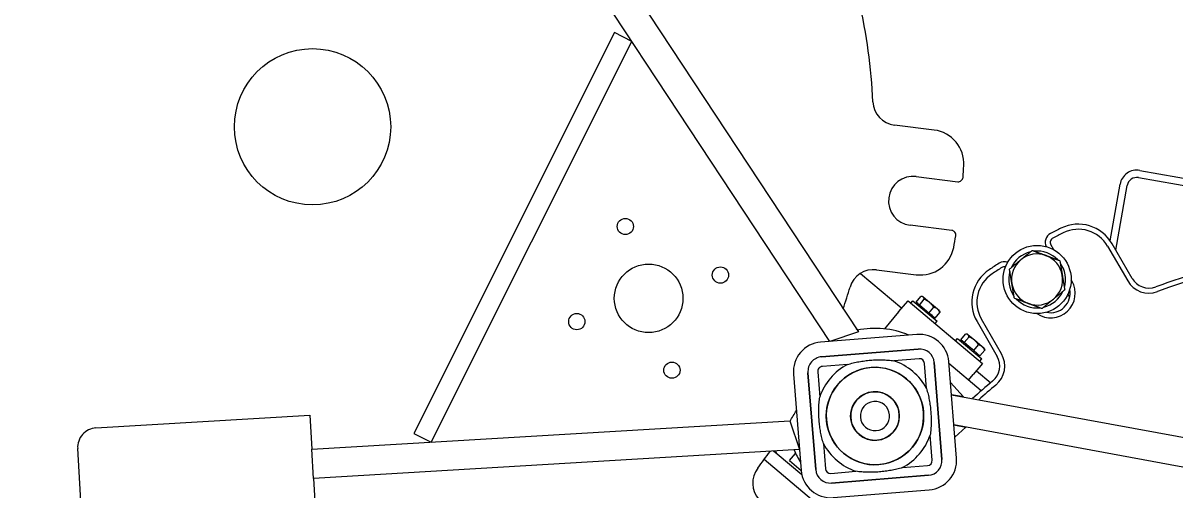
# Model space of a CAD drawing. Header units: inches. Extents: x 15 to 402, y 6 to 258.
# Drawn here: x 48.83 to 78.4, y 207.96 to 219.93 of the extents above; entities that cross this region are included whole.
import ezdxf

# ---------------------------------------------------------------- set-up
doc = ezdxf.new("R2010")
doc.units = ezdxf.units.IN
doc.header["$LTSCALE"] = 12
doc.header["$MEASUREMENT"] = 0
doc.layers.add('Dimension (ANSI)', color=7, linetype='Continuous', lineweight=25)
doc.layers.add('Visible', color=7, linetype='Continuous', lineweight=18)
doc.styles.add('MEMCOR Medium', font='arial.ttf')
doc.dimstyles.new('Default (ANSI)', dxfattribs={"dimscale": 12, "dimtxt": 0.15, "dimasz": 0.098425, "dimexe": 0.125, "dimexo": 0.0625, "dimgap": 0.031496, "dimtad": 0, "dimtih": 1, "dimtoh": 1, "dimdec": 4, "dimrnd": 1e-08, "dimzin": 3, "dimdsep": 46, "dimlunit": 5, "dimtxsty": 'MEMCOR Medium', "dimcen": 0.09, "dimdle": 0.393701, "dimclrd": 256, "dimclre": 256, "dimclrt": 256, "dimadec": 0, "dimazin": 1, "dimtfac": 0.8, "dimtofl": 0, "dimtmove": 0, "dimatfit": 3, "dimfxl": 1, "dimfrac": 1, "dimtolj": 1, "dimtzin": 4, "dimlwd": -1, "dimlwe": -1, "dimarcsym": 0})

# ---------------------------------------------------------------- blocks, each defined once
blk = doc.blocks.new('*D31')
at = {"layer": 'Defpoints', "color": 0, "transparency": 16777216}
for p in [(85.245, 240.645), (70.535, 209.992)]:
    blk.add_point(p, dxfattribs=at)
at = {"layer": 'Dimension (ANSI)', "transparency": 16777216}
for p, q in [((90.117, 250.796), (85.756, 241.709)), ((91.705, 250.796), (90.117, 250.796))]:
    blk.add_line(p, q, dxfattribs=at)
blk.add_solid([(85.579, 241.795), (85.934, 241.624), (85.245, 240.645)], dxfattribs=at)
at = {"layer": 'Dimension (ANSI)', "transparency": 16777216, "char_height": 1.8, "attachment_point": 1, "style": 'MEMCOR Medium'}
for s, insert in [('\\A1; \\fArial|b0|i0;R34 in', (107.582, 253.014)), ('\\A1;[R863.6 mm]{\\P\\fArial|b0|i0;RADIAL CLEARANCE REQUIRED}', (92.083, 250.418))]:
    blk.add_mtext(s, dxfattribs=dict(at, insert=insert))

msp = doc.modelspace()

# ---------------------------------------------------------------- linework, layer by layer
at = {"layer": 'Visible'}
for p, q in [((63.39637, 222.44025), (70.272, 212.01193)), ((69.53523, 211.76687), (62.77022, 222.02741)), ((64.01269, 219.68877), (58.86306, 209.4062)), ((64.45976, 219.46488), (64.01269, 219.68877)), ((59.31013, 209.1823), (64.45976, 219.46488)), ((72.21579, 217.19014), (71.19561, 217.31602)), ((77.49427, 216.15493), (78.95509, 215.89735)), ((71.75283, 215.99786), (72.82279, 215.86584)), ((77.46171, 215.97028), (78.92253, 215.7127)), ((76.73217, 214.35228), (76.98745, 215.80005)), ((76.87916, 214.10614), (77.1721, 215.76749)), ((72.66849, 214.61532), (71.59853, 214.74734)), ((75.29087, 214.11713), (75.21302, 214.25197)), ((76.66919, 214.20981), (77.18315, 213.3196)), ((77.29574, 213.3846), (76.78178, 214.27481)), ((70.32516, 213.51226), (71.38756, 212.6208)), ((70.73762, 213.60416), (71.7578, 213.47829)), ((75.75206, 213.31833), (75.73357, 213.35035)), ((71.75145, 212.77437), (71.87545, 212.92214)), ((71.92143, 212.91633), (71.89997, 212.92011)), ((71.93497, 212.90496), (71.92143, 212.91633)), ((72.10091, 212.76572), (71.93497, 212.90496)), ((75.69666, 212.9048), (75.65064, 212.9845)), ((71.30499, 212.5224), (71.54604, 212.80966)), ((71.54604, 212.80966), (73.46115, 211.20269)), ((71.61805, 212.74924), (71.66947, 212.81052)), ((71.66947, 212.81052), (72.2915, 212.28858)), ((71.79484, 212.73797), (71.75145, 212.77437)), ((71.7813, 212.74933), (71.76523, 212.73018)), ((71.83823, 212.70156), (71.79484, 212.73797)), ((71.83823, 212.70156), (71.96223, 212.84933)), ((71.96078, 212.59873), (71.83823, 212.70156)), ((72.08333, 212.49589), (71.96078, 212.59873)), ((72.08333, 212.49589), (72.20733, 212.64367)), ((72.30262, 212.59647), (72.10091, 212.76572)), ((72.35194, 212.55508), (72.30262, 212.59647)), ((71.30499, 212.5224), (70.94213, 212.08996)), ((72.1625, 212.42947), (72.08333, 212.49589)), ((72.24166, 212.36304), (72.1625, 212.42947)), ((72.21182, 212.38808), (72.19574, 212.36893)), ((72.24008, 212.2273), (72.2915, 212.28858)), ((72.24166, 212.36304), (72.36565, 212.51081)), ((72.35194, 212.55508), (72.35939, 212.53461)), ((73.94422, 211.4496), (73.43026, 212.33981)), ((70.272, 212.01193), (69.53523, 211.76687)), ((70.21434, 212.09938), (70.26059, 212.06058)), ((73.31768, 212.27481), (73.83164, 211.3846)), ((71.77391, 211.94574), (69.30179, 211.74822)), ((72.76711, 211.78506), (72.81854, 211.84634)), ((72.81854, 211.84634), (73.44057, 211.3244)), ((72.90052, 211.81019), (73.02452, 211.95796)), ((72.94391, 211.77378), (72.90052, 211.81019)), ((72.93037, 211.78515), (72.91429, 211.76599)), ((72.9873, 211.73738), (72.94391, 211.77378)), ((72.9873, 211.73738), (73.11129, 211.88515)), ((73.10985, 211.63455), (72.9873, 211.73738)), ((73.07049, 211.95215), (73.04904, 211.95593)), ((73.08404, 211.94078), (73.07049, 211.95215)), ((73.24998, 211.80154), (73.08404, 211.94078)), ((73.45169, 211.63228), (73.24998, 211.80154)), ((69.32667, 211.37401), (71.80876, 211.57233)), ((71.80876, 211.57233), (69.32667, 211.37401)), ((73.2324, 211.53171), (73.10985, 211.63455)), ((73.2324, 211.53171), (73.35639, 211.67948)), ((73.31156, 211.46529), (73.2324, 211.53171)), ((73.39073, 211.39886), (73.31156, 211.46529)), ((73.36088, 211.4239), (73.34481, 211.40475)), ((73.39073, 211.39886), (73.51472, 211.54663)), ((73.50101, 211.5909), (73.45169, 211.63228)), ((73.50101, 211.5909), (73.50846, 211.57043)), ((69.99005, 211.17622), (69.34658, 211.12481)), ((71.82867, 211.32313), (71.1852, 211.27171)), ((72.02003, 210.56042), (71.96862, 211.20389)), ((72.21782, 211.22381), (72.41614, 208.74172)), ((72.41614, 208.74172), (72.21782, 211.22381)), ((72.78955, 208.77657), (72.59203, 211.24869)), ((73.42525, 210.50135), (72.59615, 211.19704)), ((73.46115, 211.20269), (73.22011, 210.91543)), ((73.38914, 211.26312), (73.44057, 211.3244)), ((68.60474, 210.9301), (68.80226, 208.45798)), ((69.17647, 208.48286), (68.97815, 210.96495)), ((68.97815, 210.96495), (69.17647, 208.48286)), ((69.22735, 210.98486), (69.27877, 210.34139)), ((73.10097, 210.77345), (73.22011, 210.91543)), ((73.30267, 211.01383), (73.66734, 210.70783)), ((72.63498, 210.71113), (72.9672, 210.34304)), ((72.65987, 210.39962), (84.94437, 208.13797)), ((72.9672, 210.34304), (72.65987, 210.39962)), ((50.70394, 209.54788), (56.19428, 209.87385)), ((56.19428, 209.87385), (56.24614, 209.00039)), ((56.24614, 209.00039), (68.51453, 209.72878)), ((68.51453, 209.72878), (68.75959, 208.99201)), ((84.80858, 207.40036), (72.72171, 209.62563)), ((72.72171, 209.62563), (73.02905, 209.56905)), ((58.86306, 209.4062), (59.31013, 209.1823)), ((72.16694, 208.7218), (72.11552, 209.36527)), ((72.7466, 209.31413), (73.02905, 209.56905)), ((69.37426, 209.14624), (69.42567, 208.50277)), ((50.32336, 207.52176), (50.23446, 209.01912)), ((56.29059, 208.25171), (56.24614, 209.00039)), ((68.75959, 208.99201), (56.29059, 208.25171)), ((70.30712, 206.67401), (67.85106, 208.73488)), ((68.18581, 208.87413), (68.09252, 208.95241)), ((68.82079, 208.34132), (68.18581, 208.87413)), ((68.50503, 208.70893), (68.66134, 208.89521)), ((68.50503, 208.70893), (68.80213, 208.45963)), ((69.56561, 208.38354), (70.20908, 208.43496)), ((71.40423, 208.53045), (72.0477, 208.58186)), ((56.29059, 208.25171), (56.34245, 207.37824)), ((72.06762, 208.33266), (69.58553, 208.13434)), ((69.58553, 208.13434), (72.06762, 208.33266)), ((69.62038, 207.76093), (72.0925, 207.95845))]:
    msp.add_line(p, q, dxfattribs=at)
for centre, radius in [((70.53484, 209.99162), 34), ((56.26256, 217.27436), 2.005), ((64.29017, 214.71582), 0.2085), ((74.85859, 213.35637), 0.875), ((64.88762, 212.87286), 0.88), ((66.73059, 213.47031), 0.2085), ((63.04466, 212.2754), 0.2085), ((65.48508, 211.0299), 0.2085), ((70.69714, 209.85333), 1.25), ((70.69714, 209.85333), 0.625)]:
    msp.add_circle(centre, radius, dxfattribs=at)
for centre, radius, start, end in [((56.26256, 217.27436), 14.395, 2.544011, 23.388102), ((71.27276, 217.94127), 0.63, 182.544011, 262.966056), ((72.10925, 216.32669), 0.87, 356.57763, 82.966056), ((56.26256, 217.27436), 16.745, 355.551706, 356.57763), ((77.4183, 215.72408), 0.4375, 80, 170), ((71.67568, 215.3726), 0.63, 82.966056, 262.966056), ((72.83749, 215.98494), 0.12, 262.966056, 355.551706), ((77.4183, 215.72408), 0.25, 80, 170), ((82.97146, 199.55396), 16.875, 116.388426, 117.41435), ((75.91575, 213.77481), 1, 30, 116.388426), ((75.91575, 213.77481), 0.87, 30, 116.388426), ((72.6538, 214.49623), 0.12, 350.380407, 82.966056), ((56.26256, 217.27436), 16.745, 349.354482, 350.380407), ((75.31695, 214.31197), 0.25, 117.41435, 206.826372), ((75.31695, 214.31197), 0.12, 117.41435, 210), ((82.97146, 199.55396), 16.745, 116.388426, 117.41435), ((71.86434, 214.34174), 0.87, 262.966056, 349.354482), ((74.85859, 213.35637), 0.7295, 103.627434, 155.509151), ((74.85859, 213.35637), 0.7295, 43.627434, 95.509151), ((82.97146, 199.55396), 14.525, 89.577954, 110.422046), ((82.97146, 199.55396), 16.875, 122.58565, 123.611574), ((74.01791, 213.56197), 0.25, 70.168027, 122.58565), ((74.85859, 213.35637), 0.656, 129.568292, 189.568292), ((74.85859, 213.35637), 0.656, 69.568292, 129.568292), ((74.85859, 213.35637), 0.656, 9.568292, 69.568292), ((74.85859, 213.35637), 0.7295, 343.627434, 35.509151), ((82.97146, 199.55396), 14.395, 89.577954, 110.422046), ((70.66047, 212.97891), 0.63, 82.966056, 163.388102), ((74.1837, 212.77481), 1, 123.611574, 210), ((74.1837, 212.77481), 0.87, 123.611574, 210), ((82.97146, 199.55396), 16.745, 122.58565, 123.611574), ((74.01791, 213.56197), 0.12, 76.863364, 122.58565), ((74.85859, 213.35637), 0.7295, 163.627434, 215.509151), ((74.85859, 213.35637), 0.656, 309.568292, 9.568292), ((74.85859, 213.35637), 0.656, 189.568292, 249.568292), ((75.20646, 213.00333), 0.63, 235.944053, 30), ((77.72875, 213.6346), 0.63, 210, 290.422046), ((77.72875, 213.6346), 0.5, 210, 290.422046), ((56.26256, 217.27436), 14.395, 341.079752, 343.388102), ((74.85859, 213.35637), 0.7295, 283.627434, 335.509151), ((75.20646, 213.00333), 0.5, 257.582899, 11.572229), ((74.85859, 213.35637), 0.7295, 223.627434, 275.509151), ((74.85859, 213.35637), 0.656, 249.568292, 309.568292), ((70.69714, 209.85333), 2.25, 67.302248, 101.661475), ((69.36232, 210.99063), 0.76, 94.568292, 184.568292), ((56.26256, 217.27436), 14.395, 337.514965, 337.550329), ((71.83444, 211.18816), 0.76, 4.568292, 94.568292), ((71.83903, 211.19354), 0.38, 4.568292, 94.568292), ((71.83903, 211.19354), 0.38, 4.568292, 94.568292), ((73.39862, 211.1346), 0.63, 309.577954, 30), ((69.35694, 210.99522), 0.38, 94.568292, 184.568292), ((69.35694, 210.99522), 0.38, 94.568292, 184.568292), ((69.35694, 210.99522), 0.13, 94.568292, 184.568292), ((70.69714, 209.85333), 1.5, 118.124757, 161.011828), ((70.69714, 209.85333), 1.25, 4.568292, 184.568292), ((70.69714, 209.85333), 1.5, 28.124757, 71.011828), ((71.83903, 211.19354), 0.13, 4.568292, 94.568292), ((73.39862, 211.1346), 0.5, 309.577954, 30), ((82.97146, 199.55396), 14.525, 129.577954, 132.281337), ((82.97146, 199.55396), 14.395, 129.577954, 131.886305), ((70.69714, 209.85333), 0.625, 4.568292, 184.568292), ((70.69714, 209.85333), 0.375, 4.568292, 184.568292), ((56.26256, 217.27436), 14.395, 328.352812, 329.609701), ((70.69714, 209.85333), 1.25, 184.568292, 4.568292), ((70.69714, 209.85333), 0.625, 184.568292, 4.568292), ((70.69714, 209.85333), 0.375, 184.568292, 4.568292), ((50.73358, 209.04876), 0.5, 93.397764, 183.397764), ((70.69714, 209.85333), 1.5, 298.124757, 341.011828), ((70.69714, 209.85333), 1.5, 208.124757, 251.011828), ((56.26256, 217.27436), 14.395, 322.544011, 324.656498), ((68.23973, 208.93839), 0.08388, 167.681075, 230), ((70.69714, 209.85333), 2.25, 202.733268, 211.834337), ((72.03735, 208.71145), 0.38, 274.568292, 4.568292), ((72.03735, 208.71145), 0.38, 274.568292, 4.568292), ((72.03197, 208.71604), 0.76, 274.568292, 4.568292), ((68.18972, 208.13688), 0.63, 142.544011, 222.966056), ((69.55985, 208.51851), 0.76, 184.568292, 274.568292), ((69.55526, 208.51313), 0.38, 184.568292, 274.568292), ((69.55526, 208.51313), 0.38, 184.568292, 274.568292), ((69.55526, 208.51313), 0.13, 184.568292, 274.568292), ((72.03735, 208.71145), 0.13, 274.568292, 4.568292)]:
    msp.add_arc(centre, radius, start, end, dxfattribs=at)
for points, weights in [([(74.44072, 213.86206), (74.57622, 213.97402), (74.73268, 214.10331)], [1, 1.0379548493, 1]), ([(74.73268, 214.10331), (74.92288, 214.03246), (75.0876, 213.9711)], [1, 1.0379548493, 1]), ([(74.14877, 213.6208), (74.30523, 213.75009), (74.44072, 213.86206)], [1, 1.0379548493, 1]), ([(75.0876, 213.9711), (75.25231, 213.90974), (75.44251, 213.83888)], [1, 1.0379548493, 1]), ([(75.44251, 213.83888), (75.47625, 213.63874), (75.50547, 213.46541)], [1, 1.0379548493, 1]), ([(74.21172, 213.24733), (74.1825, 213.42066), (74.14877, 213.6208)], [1, 1.0379548493, 1]), ([(75.50547, 213.46541), (75.53469, 213.29208), (75.56842, 213.09194)], [1, 1.0379548493, 1]), ([(74.27468, 212.87385), (74.24094, 213.074), (74.21172, 213.24733)], [1, 1.0379548493, 1]), ([(71.93497, 212.90496), (71.91483, 212.92186), (71.87545, 212.92214)], [1, 1.0379548493, 1]), ([(71.96223, 212.84933), (71.95511, 212.88807), (71.93497, 212.90496)], [1, 1.0379548493, 1]), ([(74.62959, 212.74164), (74.46487, 212.803), (74.27468, 212.87385)], [1, 1.0379548493, 1]), ([(75.56842, 213.09194), (75.41196, 212.96265), (75.27647, 212.85068)], [1, 1.0379548493, 1]), ([(72.10091, 212.76572), (72.04403, 212.81345), (71.96223, 212.84933)], [1, 1.0379548493, 1]), ([(72.20733, 212.64367), (72.15779, 212.718), (72.10091, 212.76572)], [1, 1.0379548493, 1]), ([(72.30262, 212.59647), (72.26588, 212.62729), (72.20733, 212.64367)], [1, 1.0379548493, 1]), ([(72.36565, 212.51081), (72.33936, 212.56564), (72.30262, 212.59647)], [1, 1.0379548493, 1]), ([(74.98451, 212.60942), (74.79431, 212.68028), (74.62959, 212.74164)], [1, 1.0379548493, 1]), ([(75.27647, 212.85068), (75.14097, 212.73871), (74.98451, 212.60942)], [1, 1.0379548493, 1]), ([(72.35939, 212.53461), (72.36321, 212.52414), (72.36565, 212.51081)], [1.01692680773, 1.01273920149, 1]), ([(73.08404, 211.94078), (73.0639, 211.95768), (73.02452, 211.95796)], [1, 1.0379548493, 1]), ([(73.11129, 211.88515), (73.10417, 211.92389), (73.08404, 211.94078)], [1, 1.0379548493, 1]), ([(73.24998, 211.80154), (73.1931, 211.84927), (73.11129, 211.88515)], [1, 1.0379548493, 1]), ([(73.35639, 211.67948), (73.30685, 211.75382), (73.24998, 211.80154)], [1, 1.0379548493, 1]), ([(73.45169, 211.63228), (73.41495, 211.66311), (73.35639, 211.67948)], [1, 1.0379548493, 1]), ([(73.51472, 211.54663), (73.48843, 211.60146), (73.45169, 211.63228)], [1, 1.0379548493, 1]), ([(73.50846, 211.57043), (73.51227, 211.55996), (73.51472, 211.54663)], [1.01692680773, 1.01273920149, 1])]:
    msp.add_rational_spline(points, weights, degree=2, dxfattribs=at)
for points in [[(69.99005, 211.17622), (70.57767, 211.34857), (71.1852, 211.27171)], [(72.02003, 210.56042), (72.19238, 209.97281), (72.11552, 209.36527)], [(69.37426, 209.14624), (69.20191, 209.73386), (69.27877, 210.34139)], [(71.40423, 208.53045), (70.81662, 208.3581), (70.20908, 208.43496)]]:
    msp.add_open_spline(points, degree=2, dxfattribs=at)

# ---------------------------------------------------------------- dimensions: what is measured, and where the dimension line sits
at = {"layer": 'Dimension (ANSI)'}
dim = msp.add_radius_dim(center=(70.53484, 209.99162), mpoint=(85.24535, 240.64453), text=' \\fArial|b0|i0;<> in\\X[R863.6 mm]{\\P\\fArial|b0|i0;RADIAL CLEARANCE REQUIRED}', dimstyle='Default (ANSI)', override={"dimgap": 0.031496, "dimdec": 4, "dimlfac": 1, "dimpost": '', "dimcen": 0, "dimtol": 0, "dimlim": 0, "dimtp": 0, "dimtm": 0, "dimtdec": 2, "dimtvp": -0.333333}, dxfattribs=at)
dim.commit()
dim.dimension.update_dxf_attribs({"geometry": '*D31', "text_midpoint": (111.47935, 250.79643), "dimtype": 164})

doc.saveas('drawing.dxf')
